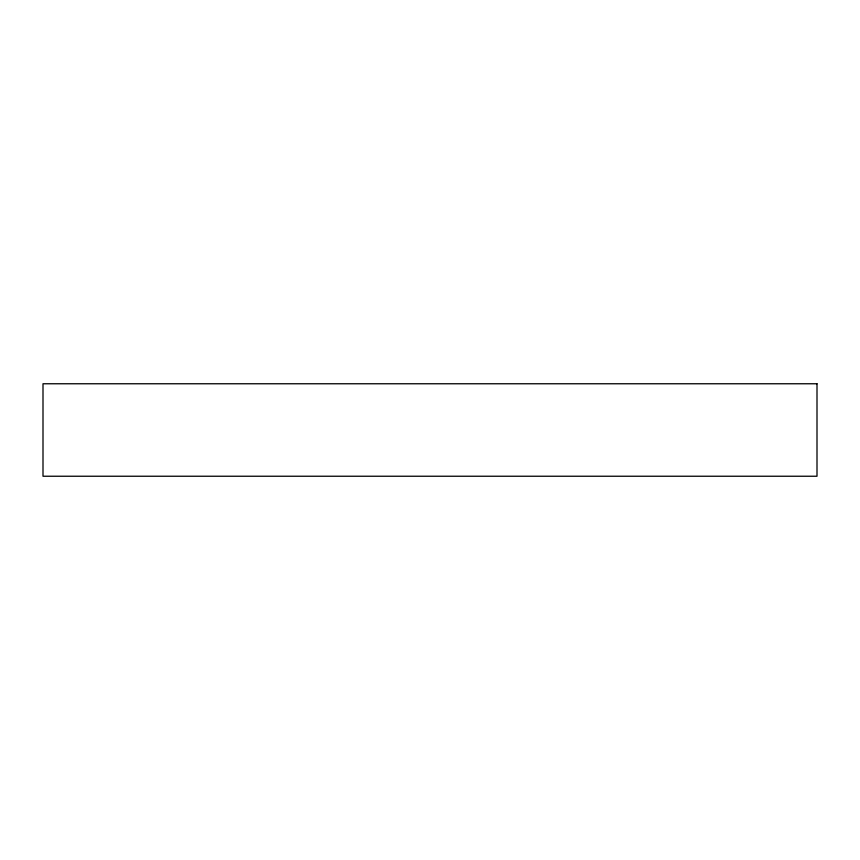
<?xml version="1.0" encoding="UTF-8"?>
<svg xmlns="http://www.w3.org/2000/svg" width="860" height="860" viewBox="0 0 860 860"><rect width="100%" height="100%" fill="white"/><g stroke="black" fill="none" stroke-linecap="round" stroke-linejoin="round"><path stroke-width="1.29" d="M817 383.764L43 383.764L43 476.236L817 476.236L817 383.764"/></g></svg>
